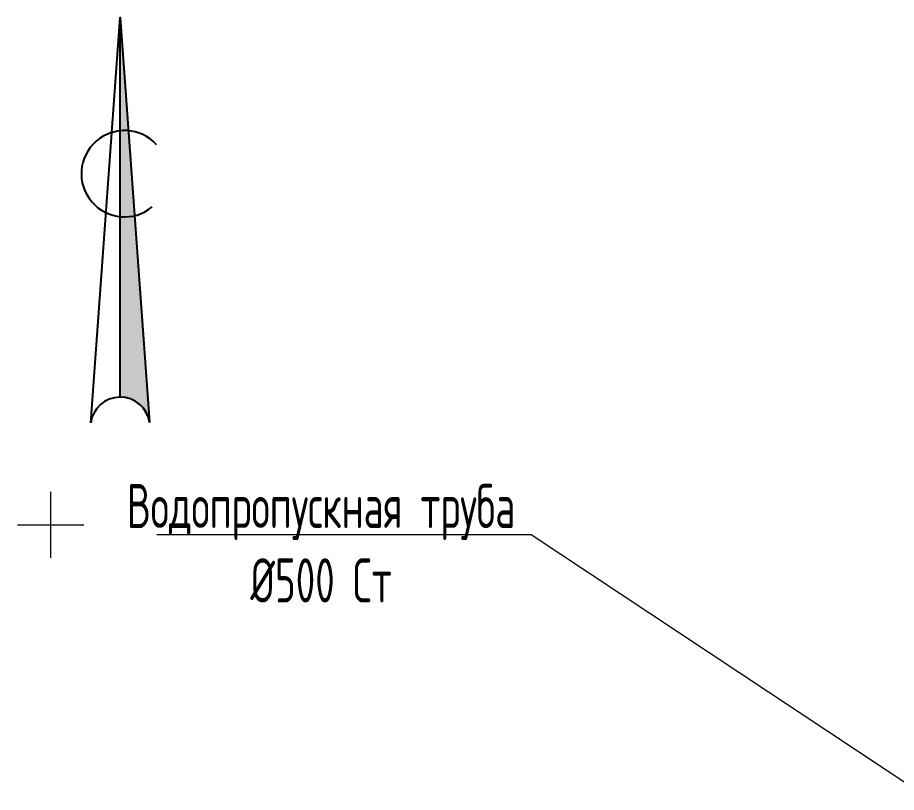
# Model space of a CAD drawing. Header units: millimetres. Extents: x -38151500 to -28914887, y -20564105 to -20349562.
# Drawn here: x -38151500 to -38111684, y -20462126 to -20427009 of the extents above; entities that cross this region are included whole.
import ezdxf
from ezdxf.xclip import XClip

# ---------------------------------------------------------------- set-up
doc = ezdxf.new("R2010")
doc.units = ezdxf.units.MM
doc.header["$MEASUREMENT"] = 0
doc.header["$XCLIPFRAME"] = 0
doc.layers.add('!!! ПОДОСНОВА', color=7, linetype='Continuous')
for name, color, linetype, lineweight in [('Новый_ГП_Текст_Ном._пера__250', 7, 'Continuous', 20), ('Новый_ГТ-север_Ном._пера__7', 7, 'Continuous', 25), ('Чертеж_1_Новый_Новофедоровское_снт 28_07$0$SETKA_Ном._пера__7', 7, 'Continuous', 18)]:
    doc.layers.add(name, color=color, linetype=linetype, lineweight=lineweight)
doc.styles.add('РЎР“Р•РќР•Р\xa0РР\xa0_РЎРўРР›Р¬_6', font='', dxfattribs={"width": 0.8})
doc.styles.get('РЎР“Р•РќР•Р\xa0РР\xa0_РЎРўРР›Р¬_6').set_extended_font_data('GOST_type_A')

# ---------------------------------------------------------------- blocks, each defined once
blk = doc.blocks.new('Чертеж_1_1')
at = {"layer": 'Чертеж_1_Новый_Новофедоровское_снт 28_07$0$SETKA_Ном._пера__7', "color": 7, "linetype": 'Continuous', "lineweight": 18, "flags": 128}
for points in [[(-38150000, -20451500), (-38150000, -20448500)], [(-38151500, -20450000), (-38148500, -20450000)]]:
    blk.add_lwpolyline(points, dxfattribs=at)

msp = doc.modelspace()

# ---------------------------------------------------------------- hatches: boundary and pattern name
at = {"layer": 'Новый_ГТ-север_Ном._пера__7', "linetype": 'Continuous', "lineweight": 25}
msp.add_hatch(color=7, dxfattribs=at).paths.add_polyline_path([(-38146849, -20427008.86), (-38146849, -20444209.74, -0.36849713), (-38145520.74, -20445341.98)])

# ---------------------------------------------------------------- linework, layer by layer
at = {"layer": 'Новый_ГП_Текст_Ном._пера__250', "color": 7, "linetype": 'Continuous', "lineweight": 20}
for p, q in [((-38128234.96, -20450453.92), (-38145196.56, -20450453.92)), ((-38094788.5, -20472632.9), (-38128234.96, -20450453.92))]:
    msp.add_line(p, q, dxfattribs=at)
at = {"layer": 'Новый_ГТ-север_Ном._пера__7', "color": 7, "linetype": 'Continuous', "lineweight": 25}
for points in [[(-38148183.01, -20445381.56), (-38146849, -20427008.86), (-38145520.74, -20445341.98, 0.86545413)], [(-38146849, -20444209.74), (-38146849, -20427008.86), (-38145520.74, -20445341.98, 0.36849713)]]:
    msp.add_lwpolyline(points, format="xyb", close=True, dxfattribs=at)
msp.add_lwpolyline([(-38146849, -20444209.59), (-38146849, -20427008.86)], dxfattribs=at)
msp.add_arc((-38146655.04, -20434085.45), 1955.83, 42.181532, 309.62931, dxfattribs=at)

# ---------------------------------------------------------------- block references
at = {"layer": '!!! ПОДОСНОВА', "color": 252, "linetype": 'Continuous', "lineweight": 40}
ref = msp.add_blockref('Чертеж_1_1', (0, 0), dxfattribs=at)
XClip(ref).set_block_clipping_path([(-38156773.930035077, -20418838.4532491304), (-38156773.930035077, -20510095.8116091713), (-38134193.3603857011, -20510095.8116091713), (-38128800.2227013633, -20521215.6831232607), (-38043434.3590716273, -20521215.6831232607), (-38043434.3590716273, -20418721.7424019799)])

# ---------------------------------------------------------------- texts
at = {"layer": 'Новый_ГП_Текст_Ном._пера__250', "color": 7, "linetype": 'Continuous', "lineweight": 20, "insert": (-38137749.25, -20453517.43), "char_height": 2000, "attachment_point": 8, "line_spacing_factor": 1.011597, "style": 'РЎР“Р•РќР•Р\xa0РР\xa0_РЎРўРР›Р¬_6'}
msp.add_mtext('\\A1;{\\pqc;\\fGOST_type_A|b0|i0|c0|p0;\\W0.800000;Водопропускная \\fGOST_type_A|b0|i0|c0|p0;\\W0.800000;труба\\P\\pqc;\\fGOST_type_A|b0|i0|c0|p0;\\W0.800000;Ø500 Ст}', dxfattribs=at)

doc.saveas('drawing.dxf')
